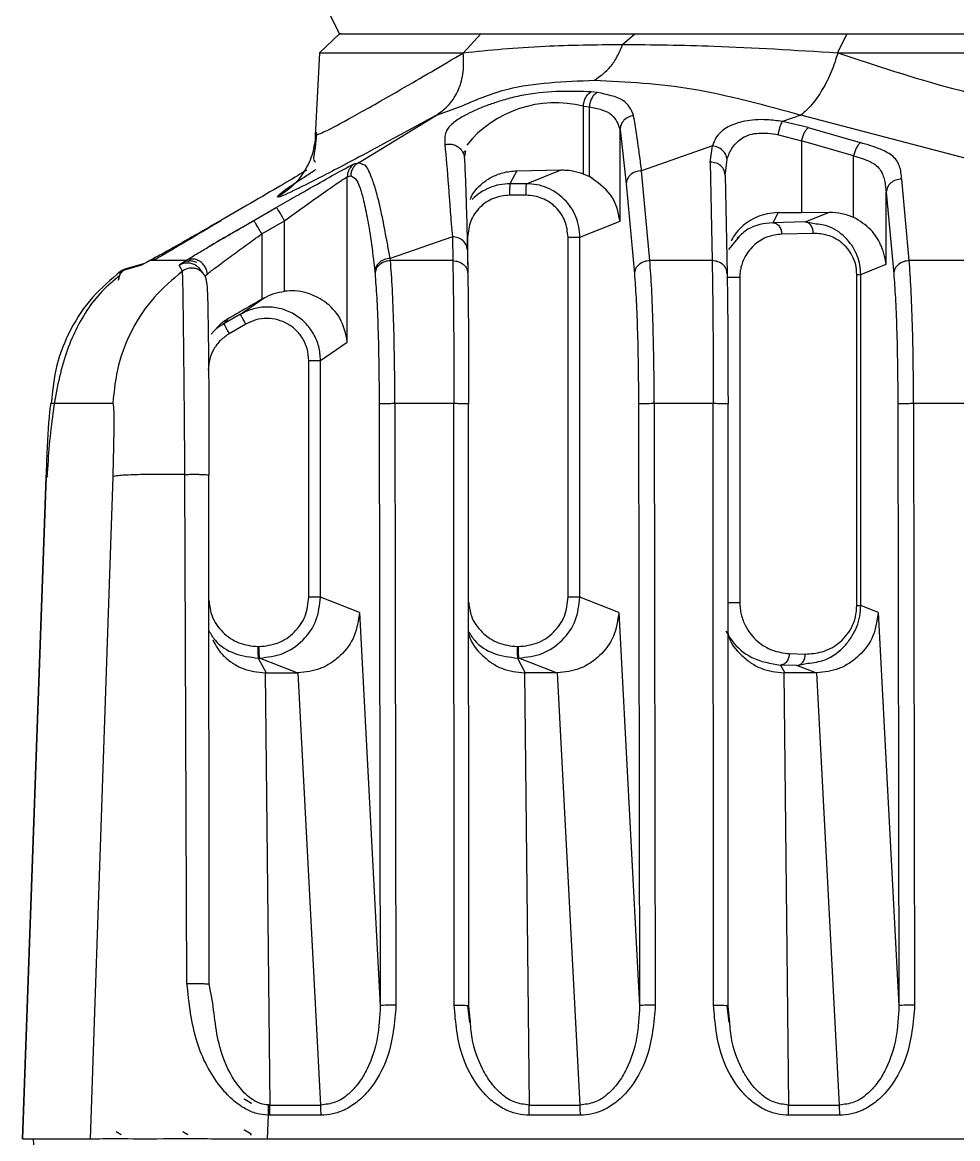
# Model space of a CAD drawing. Header units: millimetres. Extents: x 0 to 297, y 0 to 210.
# Drawn here: x 153.015 to 157.1, y 182.72 to 187.597 of the extents above; entities that cross this region are included whole.
import ezdxf

# ---------------------------------------------------------------- set-up
doc = ezdxf.new("R2010")
doc.units = ezdxf.units.MM

msp = doc.modelspace()

# ---------------------------------------------------------------- linework, layer by layer
at = {"color": 7, "linetype": 'Continuous', "lineweight": 25}
for p, q in [((154.3171, 187.7143), (154.4004, 187.5477)), ((154.4004, 187.5477), (154.3127, 187.4645)), ((154.4004, 187.5477), (162.7338, 187.5477)), ((154.9425, 187.4645), (155.0172, 187.5477)), ((155.6371, 187.5011), (155.6902, 187.5477)), ((156.6159, 187.5477), (156.5748, 187.4645)), ((154.3127, 187.4644), (154.2937, 187.1016)), ((154.3194, 187.4645), (154.3149, 187.4645)), ((154.9411, 187.4643), (154.9425, 187.4645)), ((156.5748, 187.4645), (156.5763, 187.4644)), ((155.527, 187.2906), (155.5, 187.2933)), ((154.8241, 187.1924), (154.9398, 187.2345)), ((155.4652, 187.2307), (155.4652, 186.9359)), ((155.4652, 187.2307), (155.4916, 187.2281)), ((155.4916, 186.9242), (155.4916, 187.2281)), ((154.4829, 186.9842), (154.8241, 187.1924)), ((154.8241, 187.1924), (154.5761, 187.0578)), ((156.416, 187.1924), (156.3346, 187.164)), ((156.4477, 187.1377), (156.3346, 187.164)), ((157.2547, 186.9723), (156.416, 187.1924)), ((154.3007, 187.1101), (154.296, 187.1045)), ((155.6257, 186.7285), (155.6257, 187.1287)), ((155.6257, 187.1287), (155.6523, 186.8915)), ((156.3171, 187.1063), (156.4182, 187.0799)), ((156.4477, 187.1377), (156.6749, 187.0717)), ((156.0289, 187.0572), (155.7199, 186.9492)), ((156.0198, 186.9871), (156.0289, 187.0572)), ((156.4182, 187.0799), (156.4182, 186.7667)), ((156.6454, 187.0139), (156.4182, 187.0799)), ((154.948, 187.0116), (154.952, 187.0364)), ((156.6454, 186.7458), (156.6454, 187.0139)), ((154.4677, 186.9807), (154.4829, 186.9842)), ((154.502, 186.9767), (154.4829, 186.9842)), ((156.0198, 186.9871), (156.0279, 186.5562)), ((156.0878, 186.9505), (156.0934, 186.9995)), ((154.4344, 186.923), (154.4497, 186.9265)), ((154.4344, 186.2005), (154.4344, 186.923)), ((155.1742, 186.9487), (155.1448, 186.8922)), ((155.1742, 186.9487), (155.3687, 186.9523)), ((155.2172, 186.8922), (155.3687, 186.9523)), ((155.4652, 186.9359), (155.4916, 186.9242)), ((155.7559, 186.5562), (155.7199, 186.9492)), ((156.0854, 186.9293), (156.0805, 186.9513)), ((156.0852, 186.9505), (156.0858, 186.9504)), ((156.0854, 186.9293), (156.0935, 186.4985)), ((156.086, 186.935), (156.0878, 186.9505)), ((156.8886, 186.5562), (156.856, 186.9127)), ((155.2172, 186.8922), (155.1448, 186.8922)), ((155.6523, 186.8915), (155.6882, 186.4985)), ((154.1242, 186.7883), (154.1852, 186.8233)), ((155.2157, 186.8422), (155.1432, 186.8422)), ((156.7884, 186.5404), (156.7884, 186.855)), ((156.7884, 186.855), (156.821, 186.4985)), ((153.9798, 186.7883), (153.8813, 186.7314)), ((154.0257, 186.7314), (154.1242, 186.7883)), ((156.3159, 186.7658), (156.293, 186.722)), ((156.3159, 186.7658), (156.4182, 186.7667)), ((156.4182, 186.7667), (156.541, 186.768)), ((156.4337, 186.7254), (156.541, 186.768)), ((153.8813, 186.7314), (153.8823, 186.7288)), ((154.0275, 186.7291), (154.0257, 186.7314)), ((154.0611, 186.6737), (154.1596, 186.7306)), ((154.1596, 186.4226), (154.1596, 186.7306)), ((155.4504, 186.6589), (155.6257, 186.7285)), ((156.4337, 186.7254), (156.293, 186.722)), ((156.4748, 186.7171), (156.4337, 186.7254)), ((154.0611, 186.6737), (154.0611, 186.3874)), ((156.4699, 186.6754), (156.3316, 186.672)), ((154.8932, 186.6604), (154.6222, 186.5657)), ((154.8932, 186.6604), (154.8952, 186.5562)), ((154.96, 186.6589), (154.96, 186.539)), ((155.3989, 185.0864), (155.3989, 186.6589)), ((155.4504, 185.0864), (155.4504, 186.6589)), ((156.1467, 186.6619), (156.0991, 186.6049)), ((154.9588, 186.6027), (154.9608, 186.4985)), ((153.5349, 186.5362), (153.4456, 186.5103)), ((153.5486, 186.5433), (153.4675, 186.5211)), ((153.7286, 186.5562), (153.5718, 186.5562)), ((153.5969, 186.563), (153.599, 186.5633)), ((153.7146, 186.5103), (153.7001, 186.5362)), ((153.7104, 186.5442), (153.7286, 186.5562)), ((153.7529, 186.5634), (153.7396, 186.5516)), ((153.8073, 186.4969), (153.7896, 186.5205)), ((154.6231, 186.5562), (154.6222, 186.5657)), ((154.8952, 186.5562), (154.6231, 186.5562)), ((156.0279, 186.5562), (155.7559, 186.5562)), ((156.6769, 186.4961), (156.7884, 186.5404)), ((157.1607, 186.5562), (156.8886, 186.5562)), ((153.4354, 186.4703), (153.4382, 186.4813)), ((153.4382, 186.4813), (153.4456, 186.5103)), ((153.8121, 186.489), (153.8235, 186.4985)), ((154.5546, 186.508), (154.5555, 186.4985)), ((156.1488, 186.4834), (156.1488, 185.062)), ((156.6599, 185.0492), (156.6599, 186.4961)), ((156.6769, 185.0492), (156.6769, 186.4961)), ((153.9679, 186.3222), (154.0709, 186.393)), ((154.0611, 186.3874), (154.0709, 186.393)), ((153.9679, 186.3222), (153.8954, 186.2804)), ((153.9172, 186.3045), (153.8954, 186.2804)), ((153.9913, 186.2789), (153.9188, 186.2371)), ((154.3177, 186.1202), (154.4344, 186.2005)), ((154.2661, 185.0864), (154.2661, 186.1202)), ((154.3177, 185.0864), (154.3177, 186.1202)), ((153.1413, 185.9328), (153.4103, 185.9328)), ((154.5735, 185.9305), (154.5783, 183.3009)), ((154.6422, 185.9328), (154.647, 183.3033)), ((154.6422, 185.9328), (154.9, 185.9328)), ((154.901, 183.3033), (154.9, 185.9328)), ((154.9655, 183.3009), (154.9645, 185.9305)), ((155.7062, 185.9305), (155.7111, 183.3009)), ((155.7749, 185.9328), (155.7798, 183.3033)), ((155.7749, 185.9328), (156.0327, 185.9328)), ((156.0337, 183.3033), (156.0327, 185.9328)), ((156.0983, 183.3009), (156.0973, 185.9305)), ((156.839, 185.9305), (156.8438, 183.3009)), ((156.9077, 185.9328), (156.9125, 183.3033)), ((156.9077, 185.9328), (157.1655, 185.9328)), ((153.1192, 185.6121), (153.015, 182.7199)), ((153.0154, 182.7198), (153.1195, 185.6113)), ((153.1195, 185.6113), (153.1215, 185.6121)), ((153.1215, 185.6121), (153.1275, 185.6142)), ((153.4097, 185.6113), (153.312, 182.7198)), ((153.734, 183.3981), (153.7251, 185.6218)), ((153.8317, 183.3943), (153.8303, 185.6183)), ((154.4876, 185.0189), (154.3177, 185.0864)), ((155.6204, 185.0189), (155.4504, 185.0864)), ((154.4876, 185.0189), (154.5783, 183.3009)), ((155.6204, 185.0189), (155.7111, 183.3009)), ((156.7532, 185.0189), (156.6769, 185.0492)), ((156.7532, 185.0189), (156.8438, 183.3009)), ((154.0437, 184.8698), (154.0496, 184.8698)), ((155.1765, 184.8698), (155.1824, 184.8698)), ((154.0453, 184.8198), (154.0793, 184.7546)), ((154.0512, 184.8198), (154.0453, 184.8198)), ((154.2155, 184.7546), (154.0512, 184.8198)), ((155.1781, 184.8198), (155.212, 184.7546)), ((155.1839, 184.8198), (155.1781, 184.8198)), ((155.3483, 184.7546), (155.1839, 184.8198)), ((156.3648, 184.8391), (156.4351, 184.8374)), ((156.3268, 184.7891), (156.3448, 184.7546)), ((156.3983, 184.7874), (156.3268, 184.7891)), ((156.3983, 184.7874), (156.4453, 184.7969)), ((156.481, 184.7546), (156.3983, 184.7874)), ((154.0755, 184.7546), (154.0961, 182.8669)), ((154.0793, 184.7546), (154.0755, 184.7546)), ((154.0793, 184.7546), (154.2155, 184.7546)), ((154.2193, 184.7546), (154.2155, 184.7546)), ((154.319, 182.8669), (154.2193, 184.7546)), ((155.2082, 184.7546), (155.2288, 182.8669)), ((155.212, 184.7546), (155.2082, 184.7546)), ((155.3483, 184.7546), (155.212, 184.7546)), ((155.3521, 184.7546), (155.3483, 184.7546)), ((155.4517, 182.8669), (155.3521, 184.7546)), ((156.341, 184.7546), (156.3616, 182.8669)), ((156.3448, 184.7546), (156.341, 184.7546)), ((156.481, 184.7546), (156.3448, 184.7546)), ((156.4849, 184.7546), (156.481, 184.7546)), ((156.5845, 182.8669), (156.4849, 184.7546)), ((153.8472, 183.3115), (153.8317, 183.3943)), ((154.9694, 183.2268), (154.961, 183.3018)), ((154.961, 183.3018), (154.9655, 183.3009)), ((154.9715, 183.2422), (154.9655, 183.3009)), ((156.0937, 183.3018), (156.0983, 183.3009)), ((156.1022, 183.2268), (156.0938, 183.3018)), ((156.1042, 183.2422), (156.0983, 183.3009)), ((154.0161, 182.8731), (154.0135, 182.8739)), ((154.0961, 182.8669), (154.0895, 182.867)), ((154.0961, 182.8669), (154.319, 182.8669)), ((155.2288, 182.8669), (155.4517, 182.8669)), ((156.3616, 182.8669), (156.5845, 182.8669)), ((154.0885, 182.8222), (154.0851, 182.7198)), ((154.0967, 182.822), (154.0885, 182.8222)), ((154.3196, 182.822), (154.0967, 182.822)), ((155.4524, 182.822), (155.2294, 182.822)), ((156.5851, 182.822), (156.3622, 182.822)), ((153.0154, 182.7198), (153.312, 182.7198)), ((153.0662, 182.6698), (153.0636, 182.7198)), ((153.4245, 182.7507), (153.4465, 182.7378)), ((153.7165, 182.7507), (153.7385, 182.7378)), ((154.0119, 182.7365), (154.0162, 182.7381)), ((154.0162, 182.7381), (154.013, 182.739)), ((154.0851, 182.7198), (163.3935, 182.7198))]:
    msp.add_line(p, q, dxfattribs=at)
msp.add_arc((155.3433, 186.747), 0.4989, 75.8582, 140.9369, dxfattribs=at)
for points, knots in [([(154.4069, 187.5477), (154.405, 187.5477), (154.395, 187.5477), (154.4465, 187.5477), (154.5647, 187.5477), (154.7516, 187.5477), (154.9287, 187.5477), (155.0172, 187.5477)], [0, 0, 0, 0, 0.057778, 0.293334, 0.528889, 0.764445, 1, 1, 1, 1]), ([(155.0172, 187.5477), (155.0752, 187.5477), (155.1846, 187.5477), (155.3536, 187.5477), (155.5186, 187.5477), (155.6353, 187.5477), (155.6902, 187.5477)], [0, 0, 0, 0, 0.2969836, 0.5599746, 0.792912, 1, 1, 1, 1]), ([(155.6902, 187.5477), (155.7484, 187.5477), (155.8721, 187.5477), (156.0877, 187.5477), (156.339, 187.5477), (156.5206, 187.5477), (156.6159, 187.5477)], [0, 0, 0, 0, 0.209669, 0.446032, 0.709499, 1, 1, 1, 1]), ([(154.9425, 187.4645), (155.0547, 187.476), (155.256, 187.4967), (155.5201, 187.4997), (155.6371, 187.5011)], [0, 0, 0, 0, 0.5569576, 1, 1, 1, 1]), ([(155.5139, 187.3443), (155.5385, 187.3618), (155.576, 187.3885), (155.615, 187.4477), (155.6297, 187.4833), (155.6371, 187.5011)], [0, 0, 0, 0, 0.4887168, 0.743881, 1, 1, 1, 1]), ([(155.6371, 187.5011), (155.7672, 187.4997), (156.057, 187.4966), (156.3909, 187.4759), (156.5748, 187.4645)], [0, 0, 0, 0, 0.44906, 1, 1, 1, 1]), ([(154.296, 187.1045), (154.3088, 187.1089), (154.3346, 187.1177), (154.4668, 187.189), (154.6626, 187.3001), (154.8472, 187.4085), (154.942, 187.4642)], [0, 0, 0, 0, 0.2424731, 0.4924892, 0.7395439, 1, 1, 1, 1]), ([(154.3149, 187.4645), (154.3149, 187.4645), (154.3208, 187.4645), (154.3561, 187.4645), (154.4811, 187.4645), (154.6703, 187.4645), (154.8509, 187.4645), (154.9412, 187.4645)], [0, 0, 0, 0, 0.000009, 0.250007, 0.500004, 0.750002, 1, 1, 1, 1]), ([(154.8241, 187.1924), (154.8434, 187.2065), (154.8827, 187.2351), (154.9223, 187.3015), (154.9449, 187.3795), (154.9424, 187.4365), (154.9412, 187.4644)], [0, 0, 0, 0, 0.245502, 0.500081, 0.754617, 1, 1, 1, 1]), ([(156.5771, 187.4642), (156.5681, 187.4363), (156.5498, 187.3794), (156.5098, 187.3014), (156.4642, 187.235), (156.4319, 187.2065), (156.416, 187.1924)], [0, 0, 0, 0, 0.245405, 0.499941, 0.754508, 1, 1, 1, 1]), ([(156.5763, 187.464), (156.7411, 187.4094), (157.0645, 187.3022), (157.593, 187.1908), (158.1329, 187.1213), (158.6838, 187.097), (159.2349, 187.1181), (159.7759, 187.1857), (160.3061, 187.2973), (160.6274, 187.4072), (160.7926, 187.4637)], [0, 0, 0, 0, 0.128005, 0.251293, 0.374031, 0.49537, 0.6178, 0.741849, 0.867361, 1, 1, 1, 1]), ([(154.9398, 187.2345), (155.0026, 187.2615), (155.1639, 187.3306), (155.3811, 187.3391), (155.5139, 187.3443)], [0, 0, 0, 0, 0.388939, 1, 1, 1, 1]), ([(155.5139, 187.3443), (155.655, 187.3375), (155.9371, 187.324), (156.2564, 187.2363), (156.416, 187.1924)], [0, 0, 0, 0, 0.500161, 1, 1, 1, 1]), ([(155.5, 187.2933), (155.4098, 187.2966), (155.3007, 187.3006), (155.1498, 187.2676), (155.0878, 187.2497), (155.0301, 187.2289), (154.9801, 187.2075), (154.9378, 187.1861), (154.9202, 187.1748), (154.9107, 187.1687)], [0, 0, 0, 0, 0.510681, 0.61841, 0.705353, 0.776469, 0.855237, 0.922513, 1, 1, 1, 1]), ([(155.6849, 187.1903), (155.6747, 187.2154), (155.6547, 187.2641), (155.5687, 187.282), (155.527, 187.2906)], [0, 0, 0, 0, 0.515581, 1, 1, 1, 1]), ([(155.4916, 187.2281), (155.5104, 187.2246), (155.5491, 187.2174), (155.6048, 187.1876), (155.6173, 187.1522), (155.6257, 187.1287)], [0, 0, 0, 0, 0.243073, 0.498665, 1, 1, 1, 1]), ([(154.9107, 187.1687), (154.8964, 187.1569), (154.8777, 187.1415), (154.8676, 187.1243), (154.8581, 187.1005), (154.8595, 187.079), (154.8606, 187.0625)], [0, 0, 0, 0, 0.272727, 0.355016, 0.503985, 1, 1, 1, 1]), ([(155.6849, 187.1903), (155.6772, 187.1886), (155.6613, 187.1851), (155.6417, 187.1702), (155.6284, 187.1506), (155.6266, 187.1358), (155.6257, 187.1287)], [0, 0, 0, 0, 0.245907, 0.505772, 0.76246, 1, 1, 1, 1]), ([(155.7199, 186.9492), (155.7196, 186.9517), (155.7142, 186.996), (155.7044, 187.0655), (155.6931, 187.14), (155.6871, 187.1771), (155.6849, 187.1903)], [0, 0, 0, 0, 0.026687, 0.46971, 0.812305, 1, 1, 1, 1]), ([(156.3346, 187.164), (156.3122, 187.1671), (156.2732, 187.1726), (156.217, 187.1724), (156.1743, 187.1671), (156.1451, 187.1599), (156.1177, 187.1502), (156.0895, 187.1376), (156.063, 187.1165), (156.0499, 187.101), (156.0446, 187.0922), (156.0446, 187.0922), (156.0446, 187.0921), (156.0445, 187.0921), (156.0443, 187.0917), (156.0435, 187.0904), (156.0405, 187.0851), (156.035, 187.0739), (156.0312, 187.0634), (156.0289, 187.0572)], [0, 0, 0, 0, 0.155814, 0.270931, 0.374412, 0.449689, 0.490512, 0.603016, 0.707102, 0.835746, 0.835755, 0.835773, 0.835837, 0.836079, 0.837019, 0.840719, 0.85539, 0.913611, 1, 1, 1, 1]), ([(156.3171, 187.1063), (156.318, 187.1118), (156.32, 187.1232), (156.3243, 187.1395), (156.3293, 187.1541), (156.3329, 187.1607), (156.3346, 187.164)], [0, 0, 0, 0, 0.235455, 0.4862, 0.744219, 1, 1, 1, 1]), ([(154.2993, 187.116), (154.2991, 187.1115), (154.2988, 187.1021), (154.2975, 187.084), (154.2937, 187.0504), (154.2878, 187.0167), (154.2853, 186.9928), (154.292, 186.9896), (154.2951, 186.9881)], [0, 0, 0, 0, 0.029404, 0.062016, 0.14088, 0.369067, 0.705656, 1, 1, 1, 1]), ([(156.0934, 186.9995), (156.0993, 187.0163), (156.1082, 187.0416), (156.1346, 187.0734), (156.1602, 187.0938), (156.1925, 187.1082), (156.2313, 187.1145), (156.2739, 187.1136), (156.3019, 187.1088), (156.3171, 187.1063)], [0, 0, 0, 0, 0.269195, 0.403409, 0.513135, 0.628042, 0.743236, 0.861463, 1, 1, 1, 1]), ([(154.296, 187.1045), (154.2927, 187.0777), (154.286, 187.0229), (154.2504, 186.9468), (154.1988, 186.8799), (154.1527, 186.8487), (154.1299, 186.8333)], [0, 0, 0, 0, 0.244278, 0.497533, 0.752081, 1, 1, 1, 1]), ([(154.5761, 187.0578), (154.5621, 187.0501), (154.4547, 186.9917), (154.3217, 186.9218), (154.2448, 186.8841), (154.2096, 186.8667)], [0, 0, 0, 0, 0.075202, 0.575732, 1, 1, 1, 1]), ([(154.8606, 187.0625), (154.8652, 187.0635), (154.8747, 187.0657), (154.8901, 187.065), (154.9056, 187.0608), (154.92, 187.0527), (154.9319, 187.0417), (154.937, 187.0326), (154.9395, 187.0283)], [0, 0, 0, 0, 0.150114, 0.312758, 0.484845, 0.661863, 0.838461, 1, 1, 1, 1]), ([(154.8606, 187.0625), (154.8657, 187.0084), (154.8722, 186.9389), (154.8803, 186.824), (154.8849, 186.7546), (154.8898, 186.6988), (154.8932, 186.6604)], [0, 0, 0, 0, 0.5503164, 0.7056261, 0.797156, 1, 1, 1, 1]), ([(156.0934, 186.9995), (156.092, 187.0062), (156.0889, 187.0202), (156.0739, 187.0389), (156.053, 187.0527), (156.0368, 187.0557), (156.0289, 187.0572)], [0, 0, 0, 0, 0.237996, 0.495225, 0.75509, 1, 1, 1, 1]), ([(156.856, 186.9127), (156.8543, 186.9316), (156.8512, 186.9649), (156.8255, 187.0119), (156.7604, 187.0469), (156.7055, 187.0628), (156.6749, 187.0717)], [0, 0, 0, 0, 0.292215, 0.515961, 0.729581, 1, 1, 1, 1]), ([(154.9395, 187.0283), (154.9412, 187.0296), (154.9448, 187.0324), (154.947, 187.035), (154.948, 187.0364)], [0, 0, 0, 0, 0.48226, 1, 1, 1, 1]), ([(154.9395, 187.0283), (154.9396, 187.028), (154.9425, 187.0236), (154.9451, 187.0139), (154.9458, 187.0045), (154.9461, 187)], [0, 0, 0, 0, 0.029417, 0.534918, 1, 1, 1, 1]), ([(156.6454, 187.0139), (156.6708, 187.0063), (156.7073, 186.9954), (156.7472, 186.9729), (156.772, 186.9408), (156.784, 186.8979), (156.7868, 186.8699), (156.7884, 186.855)], [0, 0, 0, 0, 0.267555, 0.384494, 0.49144, 0.727684, 1, 1, 1, 1]), ([(154.1852, 186.8233), (154.209, 186.837), (154.2761, 186.8756), (154.3529, 186.9189), (154.4113, 186.9513), (154.4411, 186.9675), (154.462, 186.9785), (154.4658, 186.98), (154.4677, 186.9807)], [0, 0, 0, 0, 0.169508, 0.477534, 0.615862, 0.752707, 0.883383, 1, 1, 1, 1]), ([(154.6222, 186.5657), (154.6222, 186.5657), (154.6222, 186.5659), (154.6221, 186.5667), (154.6216, 186.5692), (154.6173, 186.5934), (154.6087, 186.6333), (154.5991, 186.6873), (154.5883, 186.7436), (154.5743, 186.8073), (154.5577, 186.8712), (154.5364, 186.9331), (154.5179, 186.9728), (154.5051, 186.9759), (154.502, 186.9767)], [0, 0, 0, 0, 0.000076, 0.000681, 0.002365, 0.008704, 0.083692, 0.161546, 0.251265, 0.365724, 0.524861, 0.684356, 0.921736, 1, 1, 1, 1]), ([(154.9461, 187), (154.9476, 186.9681), (154.9505, 186.9043), (154.9548, 186.7784), (154.9575, 186.6609), (154.9588, 186.6027)], [0, 0, 0, 0, 0.336209, 0.670597, 1, 1, 1, 1]), ([(154.2555, 186.9505), (154.2436, 186.9433), (154.2099, 186.9227), (154.1113, 186.8645), (154.0249, 186.8144), (153.9798, 186.7883)], [0, 0, 0, 0, 0.204518, 0.584997, 1, 1, 1, 1]), ([(154.1299, 186.8333), (154.1322, 186.8383), (154.1369, 186.8483), (154.2042, 186.8954), (154.2814, 186.9443), (154.2978, 186.9547)], [0, 0, 0, 0, 0.435473, 0.879587, 1, 1, 1, 1]), ([(154.1596, 186.7306), (154.1916, 186.7536), (154.2553, 186.7994), (154.3298, 186.8522), (154.3784, 186.8861), (154.4076, 186.9061), (154.4281, 186.9196), (154.4323, 186.9219), (154.4344, 186.923)], [0, 0, 0, 0, 0.254793, 0.507032, 0.636959, 0.755733, 0.880258, 1, 1, 1, 1]), ([(154.4497, 186.9265), (154.4586, 186.923), (154.4766, 186.9159), (154.5005, 186.8438), (154.5211, 186.749), (154.5384, 186.6498), (154.5492, 186.555), (154.5546, 186.508)], [0, 0, 0, 0, 0.247615, 0.500679, 0.668377, 0.835854, 1, 1, 1, 1]), ([(154.9718, 186.8238), (154.9768, 186.8364), (154.9844, 186.8556), (155.018, 186.8897), (155.0437, 186.9087), (155.0644, 186.9211), (155.0878, 186.932), (155.1257, 186.945), (155.1541, 186.9472), (155.1742, 186.9487)], [0, 0, 0, 0, 0.325131, 0.497273, 0.569936, 0.638588, 0.713405, 0.797064, 1, 1, 1, 1]), ([(155.3687, 186.9523), (155.3756, 186.9523), (155.3922, 186.9522), (155.4248, 186.9486), (155.4496, 186.9408), (155.4652, 186.9359)], [0, 0, 0, 0, 0.20867, 0.502736, 1, 1, 1, 1]), ([(155.6257, 186.7285), (155.6174, 186.7691), (155.602, 186.8445), (155.5264, 186.899), (155.4916, 186.9242)], [0, 0, 0, 0, 0.538307, 1, 1, 1, 1]), ([(154.2096, 186.8667), (154.202, 186.863), (154.1478, 186.8357), (154.1382, 186.8344), (154.1299, 186.8333)], [0, 0, 0, 0, 0.138654, 1, 1, 1, 1]), ([(155.1448, 186.8922), (155.1295, 186.8914), (155.099, 186.8896), (155.055, 186.8757), (155.0141, 186.8545), (154.9913, 186.8341), (154.9799, 186.8239)], [0, 0, 0, 0, 0.250004, 0.500006, 0.750005, 1, 1, 1, 1]), ([(155.3821, 186.8239), (155.3707, 186.8341), (155.3479, 186.8545), (155.307, 186.8757), (155.263, 186.8896), (155.2325, 186.8914), (155.2172, 186.8922)], [0, 0, 0, 0, 0.249995, 0.499994, 0.749996, 1, 1, 1, 1]), ([(155.4504, 186.6589), (155.4496, 186.6742), (155.4478, 186.7048), (155.4339, 186.7487), (155.4127, 186.7897), (155.3923, 186.8125), (155.3821, 186.8239)], [0, 0, 0, 0, 0.250004, 0.500006, 0.750005, 1, 1, 1, 1]), ([(156.3159, 186.7658), (156.3, 186.7648), (156.2698, 186.763), (156.2258, 186.7489), (156.187, 186.7285), (156.1524, 186.7009), (156.1259, 186.6707), (156.1154, 186.6506), (156.1108, 186.6416)], [0, 0, 0, 0, 0.171828, 0.32639, 0.481591, 0.640252, 0.839205, 1, 1, 1, 1]), ([(156.541, 186.768), (156.559, 186.7672), (156.5948, 186.7657), (156.6286, 186.7524), (156.6454, 186.7458)], [0, 0, 0, 0, 0.50327, 1, 1, 1, 1]), ([(153.8813, 186.7314), (153.8467, 186.7115), (153.7809, 186.6735), (153.6919, 186.6229), (153.6194, 186.5822), (153.5873, 186.5647), (153.5718, 186.5562)], [0, 0, 0, 0, 0.283729, 0.539775, 0.777349, 1, 1, 1, 1]), ([(153.8817, 186.73), (153.8526, 186.7127), (153.7949, 186.6785), (153.7149, 186.631), (153.6448, 186.5894), (153.6135, 186.5716), (153.598, 186.5628)], [0, 0, 0, 0, 0.255703, 0.507888, 0.756045, 1, 1, 1, 1]), ([(153.8235, 186.6132), (153.83, 186.6171), (153.8598, 186.6348), (153.9294, 186.6756), (153.9928, 186.7123), (154.0257, 186.7314)], [0, 0, 0, 0, 0.119328, 0.542877, 1, 1, 1, 1]), ([(154.0268, 186.7302), (154.0015, 186.7159), (153.9505, 186.6871), (153.8806, 186.6468), (153.8412, 186.6236), (153.8235, 186.6132)], [0, 0, 0, 0, 0.352617, 0.70898, 1, 1, 1, 1]), ([(154.0611, 186.6737), (154.0567, 186.6812), (154.0479, 186.6964), (154.0366, 186.7152), (154.0292, 186.727), (154.0279, 186.7286), (154.0275, 186.7291)], [0, 0, 0, 0, 0.288305, 0.576611, 0.864916, 1, 1, 1, 1]), ([(156.293, 186.722), (156.2547, 186.7179), (156.1972, 186.7117), (156.1526, 186.6682), (156.1377, 186.6537)], [0, 0, 0, 0, 0.666292, 1, 1, 1, 1]), ([(156.293, 186.722), (156.2979, 186.7213), (156.3053, 186.7201), (156.3142, 186.7139), (156.3203, 186.7074), (156.3253, 186.6994), (156.3302, 186.6879), (156.331, 186.6783), (156.3316, 186.672)], [0, 0, 0, 0, 0.239632, 0.368473, 0.499999, 0.631525, 0.760366, 1, 1, 1, 1]), ([(156.4699, 186.6754), (156.4693, 186.6817), (156.4685, 186.6913), (156.4639, 186.7028), (156.4593, 186.7108), (156.4535, 186.7172), (156.4451, 186.7235), (156.4382, 186.7247), (156.4337, 186.7254)], [0, 0, 0, 0, 0.239607, 0.36843, 0.499942, 0.631463, 0.760311, 1, 1, 1, 1]), ([(156.6769, 186.4961), (156.6762, 186.5098), (156.6747, 186.5376), (156.6628, 186.5778), (156.6439, 186.6157), (156.6061, 186.6647), (156.5479, 186.7085), (156.4967, 186.7145), (156.4748, 186.7171)], [0, 0, 0, 0, 0.111193, 0.225278, 0.344126, 0.469396, 0.772606, 1, 1, 1, 1]), ([(156.7884, 186.5404), (156.7868, 186.5505), (156.7844, 186.5652), (156.7753, 186.5981), (156.7603, 186.6374), (156.723, 186.6989), (156.6725, 186.7294), (156.6454, 186.7458)], [0, 0, 0, 0, 0.24432, 0.352289, 0.460916, 0.710114, 1, 1, 1, 1]), ([(153.8235, 186.4985), (153.8353, 186.5076), (153.8608, 186.5272), (153.9203, 186.571), (153.9888, 186.6213), (154.037, 186.6562), (154.0611, 186.6737)], [0, 0, 0, 0, 0.229104, 0.494595, 0.746584, 1, 1, 1, 1]), ([(156.3316, 186.672), (156.3109, 186.6694), (156.2694, 186.6641), (156.2138, 186.6303), (156.1739, 186.5837), (156.1553, 186.5363), (156.1495, 186.5059), (156.149, 186.4908), (156.1488, 186.4834)], [0, 0, 0, 0, 0.253009, 0.505589, 0.75521, 0.884545, 0.942931, 1, 1, 1, 1]), ([(156.6599, 186.4961), (156.6589, 186.5103), (156.6569, 186.5393), (156.6413, 186.5779), (156.6195, 186.6108), (156.5838, 186.6447), (156.5322, 186.6714), (156.4907, 186.6741), (156.4699, 186.6754)], [0, 0, 0, 0, 0.120526, 0.245341, 0.365547, 0.494406, 0.746079, 1, 1, 1, 1]), ([(153.7286, 186.5562), (153.7428, 186.5649), (153.7672, 186.5799), (153.8068, 186.6033), (153.8235, 186.6132)], [0, 0, 0, 0, 0.578609, 1, 1, 1, 1]), ([(153.4832, 186.5225), (153.4738, 186.5207), (153.4581, 186.5176), (153.4466, 186.5023), (153.442, 186.4961)], [0, 0, 0, 0, 0.594653, 1, 1, 1, 1]), ([(153.4455, 186.5104), (153.4506, 186.5139), (153.4575, 186.5186), (153.4656, 186.5201), (153.4676, 186.5205)], [0, 0, 0, 0, 0.748025, 1, 1, 1, 1]), ([(153.5718, 186.5562), (153.5619, 186.5507), (153.5426, 186.5399), (153.5374, 186.5374), (153.5349, 186.5362)], [0, 0, 0, 0, 0.5102957, 1, 1, 1, 1]), ([(153.5718, 186.5562), (153.5758, 186.5582), (153.5836, 186.5622), (153.5925, 186.5627), (153.5969, 186.563)], [0, 0, 0, 0, 0.5167455, 1, 1, 1, 1]), ([(153.7, 186.5363), (153.7053, 186.5392), (153.7158, 186.5449), (153.7338, 186.5478), (153.7516, 186.546), (153.7666, 186.5408), (153.774, 186.5349), (153.7767, 186.5327)], [0, 0, 0, 0, 0.217749, 0.435498, 0.653247, 0.870996, 1, 1, 1, 1]), ([(153.7001, 186.5362), (153.7003, 186.5369), (153.7006, 186.5378), (153.7091, 186.5434), (153.7104, 186.5442)], [0, 0, 0, 0, 0.85478, 1, 1, 1, 1]), ([(153.7775, 186.5483), (153.7711, 186.5506), (153.7586, 186.5551), (153.7389, 186.5549), (153.7211, 186.5505), (153.7112, 186.5446), (153.7065, 186.5417)], [0, 0, 0, 0, 0.2718017, 0.5337307, 0.7778201, 1, 1, 1, 1]), ([(153.8069, 186.4966), (153.8045, 186.4998), (153.7984, 186.5079), (153.7845, 186.517), (153.767, 186.5231), (153.7485, 186.524), (153.7302, 186.5202), (153.7197, 186.5136), (153.7145, 186.5104)], [0, 0, 0, 0, 0.115431, 0.292345, 0.469259, 0.646172, 0.823086, 1, 1, 1, 1]), ([(153.7528, 186.5628), (153.749, 186.5626), (153.7404, 186.562), (153.7328, 186.5583), (153.7286, 186.5562)], [0, 0, 0, 0, 0.447709, 1, 1, 1, 1]), ([(153.8235, 186.4985), (153.8227, 186.5032), (153.8212, 186.5132), (153.8146, 186.5282), (153.8042, 186.5423), (153.7902, 186.554), (153.7739, 186.5612), (153.7609, 186.564), (153.7541, 186.563), (153.7528, 186.5628)], [0, 0, 0, 0, 0.135596, 0.286098, 0.448957, 0.61956, 0.79174, 0.958992, 1, 1, 1, 1]), ([(153.7767, 186.5327), (153.7788, 186.5313), (153.7838, 186.5281), (153.7871, 186.5231), (153.7891, 186.5202)], [0, 0, 0, 0, 0.4101394, 1, 1, 1, 1]), ([(154.6422, 185.9328), (154.6419, 185.9911), (154.6413, 186.1108), (154.6375, 186.2823), (154.6316, 186.4418), (154.626, 186.5174), (154.6231, 186.5562)], [0, 0, 0, 0, 0.23073, 0.474314, 0.73074, 1, 1, 1, 1]), ([(154.8952, 186.5562), (154.8959, 186.5174), (154.8973, 186.4418), (154.8988, 186.2823), (154.8997, 186.1108), (154.8999, 185.9911), (154.9, 185.9328)], [0, 0, 0, 0, 0.269263, 0.525691, 0.769273, 1, 1, 1, 1]), ([(155.7749, 185.9328), (155.7746, 185.9911), (155.774, 186.1108), (155.7702, 186.2823), (155.7643, 186.4418), (155.7587, 186.5174), (155.7559, 186.5562)], [0, 0, 0, 0, 0.230748, 0.474337, 0.730758, 1, 1, 1, 1]), ([(156.0279, 186.5562), (156.0286, 186.5174), (156.0301, 186.4418), (156.0315, 186.2823), (156.0325, 186.1108), (156.0326, 185.9911), (156.0327, 185.9328)], [0, 0, 0, 0, 0.269261, 0.525688, 0.769271, 1, 1, 1, 1]), ([(156.9077, 185.9328), (156.9074, 185.9911), (156.9068, 186.1108), (156.903, 186.2823), (156.8971, 186.4418), (156.8915, 186.5174), (156.8886, 186.5562)], [0, 0, 0, 0, 0.230734, 0.474318, 0.730744, 1, 1, 1, 1]), ([(153.442, 186.4933), (153.4144, 186.4701), (153.3582, 186.4229), (153.2679, 186.3045), (153.1924, 186.1351), (153.1521, 185.9343), (153.1316, 185.7509), (153.1255, 185.6575), (153.1225, 185.6105)], [0, 0, 0, 0, 0.105442, 0.214581, 0.456083, 0.722152, 0.86012, 1, 1, 1, 1]), ([(153.7251, 185.6218), (153.7242, 185.7434), (153.7224, 185.976), (153.7193, 186.2586), (153.7166, 186.4605), (153.7153, 186.4934), (153.7146, 186.5103)], [0, 0, 0, 0, 0.261476, 0.500455, 0.743921, 1, 1, 1, 1]), ([(153.8208, 186.4566), (153.8202, 186.4627), (153.8192, 186.4749), (153.8137, 186.4887), (153.8083, 186.495), (153.8069, 186.4966)], [0, 0, 0, 0, 0.42598, 0.85196, 1, 1, 1, 1]), ([(156.0937, 186.4834), (156.0986, 186.4834), (156.1086, 186.4834), (156.1242, 186.4834), (156.1387, 186.4834), (156.1454, 186.4834), (156.1488, 186.4834)], [0, 0, 0, 0, 0.233796, 0.489198, 0.744599, 1, 1, 1, 1]), ([(153.8208, 186.4566), (153.822, 186.4417), (153.8244, 186.4119), (153.8275, 186.2194), (153.8297, 185.9476), (153.8301, 185.728), (153.8303, 185.6183)], [0, 0, 0, 0, 0.2499, 0.500072, 0.750183, 1, 1, 1, 1]), ([(154.4344, 186.2005), (154.4275, 186.2361), (154.4151, 186.3), (154.3538, 186.3669), (154.2981, 186.4003), (154.2543, 186.4169), (154.2077, 186.4257), (154.1751, 186.4236), (154.1596, 186.4226)], [0, 0, 0, 0, 0.329837, 0.59226, 0.700321, 0.79762, 0.904224, 1, 1, 1, 1]), ([(154.0611, 186.3874), (154.0355, 186.3726), (153.9848, 186.3433), (153.9396, 186.3173), (153.9172, 186.3045)], [0, 0, 0, 0, 0.505748, 1, 1, 1, 1]), ([(154.3177, 186.1202), (154.3161, 186.1406), (154.313, 186.1813), (154.2885, 186.2382), (154.2513, 186.2871), (154.2024, 186.3246), (154.1455, 186.3482), (154.0846, 186.356), (154.0231, 186.3488), (153.9863, 186.3311), (153.9679, 186.3222)], [0, 0, 0, 0, 0.125014, 0.250019, 0.375018, 0.500012, 0.625005, 0.749999, 0.874997, 1, 1, 1, 1]), ([(153.8954, 186.2804), (153.8778, 186.2696), (153.8567, 186.2567), (153.8423, 186.2371), (153.8399, 186.2339)], [0, 0, 0, 0, 0.83721, 1, 1, 1, 1]), ([(153.9172, 186.3045), (153.9007, 186.2942), (153.879, 186.2807), (153.8658, 186.2627), (153.8626, 186.2584)], [0, 0, 0, 0, 0.757014, 1, 1, 1, 1]), ([(154.2661, 186.1202), (154.2726, 186.1202), (154.2856, 186.1202), (154.3023, 186.1202), (154.3144, 186.1202), (154.3166, 186.1202), (154.3177, 186.1202)], [0, 0, 0, 0, 0.25, 0.5, 0.75, 1, 1, 1, 1]), ([(153.1195, 185.6113), (153.1212, 185.6538), (153.1246, 185.7388), (153.1307, 185.8447), (153.1368, 185.9185), (153.1398, 185.9281), (153.1413, 185.9328)], [0, 0, 0, 0, 0.250001, 0.5, 0.749999, 1, 1, 1, 1]), ([(153.4103, 185.9328), (153.4115, 185.9281), (153.4139, 185.9185), (153.4148, 185.8447), (153.4136, 185.7388), (153.411, 185.6538), (153.4097, 185.6113)], [0, 0, 0, 0, 0.250001, 0.5, 0.749999, 1, 1, 1, 1]), ([(153.7251, 185.6218), (153.7296, 185.622), (153.739, 185.6224), (153.7561, 185.6227), (153.7752, 185.6228), (153.7944, 185.6224), (153.8108, 185.6216), (153.8226, 185.6206), (153.8293, 185.6194), (153.83, 185.6186), (153.8303, 185.6183)], [0, 0, 0, 0, 0.106154, 0.225685, 0.356447, 0.49413, 0.632797, 0.766258, 0.889597, 1, 1, 1, 1]), ([(153.8307, 185.0691), (153.8334, 185.0467), (153.8397, 184.996), (153.8873, 184.9297), (153.9586, 184.8795), (154.0153, 184.873), (154.0437, 184.8698)], [0, 0, 0, 0, 0.208741, 0.472494, 0.736247, 1, 1, 1, 1]), ([(154.0512, 184.8198), (154.0861, 184.8238), (154.1559, 184.8318), (154.244, 184.8935), (154.3056, 184.9816), (154.3136, 185.0515), (154.3177, 185.0864)], [0, 0, 0, 0, 0.249998, 0.499994, 0.749993, 1, 1, 1, 1]), ([(154.9648, 185.0621), (154.9674, 185.0422), (154.9735, 184.9939), (155.0202, 184.9298), (155.0913, 184.8795), (155.1481, 184.873), (155.1765, 184.8698)], [0, 0, 0, 0, 0.1907864, 0.4605243, 0.7302621, 1, 1, 1, 1]), ([(155.1839, 184.8198), (155.2189, 184.8238), (155.2887, 184.8318), (155.3768, 184.8935), (155.4384, 184.9816), (155.4464, 185.0515), (155.4504, 185.0864)], [0, 0, 0, 0, 0.249999, 0.499995, 0.749994, 1, 1, 1, 1]), ([(156.0976, 185.062), (156.1011, 185.062), (156.1099, 185.062), (156.1242, 185.062), (156.1387, 185.062), (156.1454, 185.062), (156.1488, 185.062)], [0, 0, 0, 0, 0.183206, 0.455471, 0.727735, 1, 1, 1, 1]), ([(156.1488, 185.062), (156.1491, 185.0532), (156.1497, 185.0355), (156.1564, 184.9996), (156.1782, 184.9439), (156.225, 184.8888), (156.2907, 184.8486), (156.3401, 184.8423), (156.3648, 184.8391)], [0, 0, 0, 0, 0.057295, 0.115955, 0.245941, 0.495591, 0.74768, 1, 1, 1, 1]), ([(154.4876, 185.0189), (154.4829, 184.9843), (154.4735, 184.9153), (154.4195, 184.8408), (154.3638, 184.7969), (154.3033, 184.7647), (154.2526, 184.7586), (154.2193, 184.7546)], [0, 0, 0, 0, 0.262178, 0.521621, 0.647706, 0.769298, 1, 1, 1, 1]), ([(155.6204, 185.0189), (155.6155, 184.9836), (155.6059, 184.9146), (155.5517, 184.8403), (155.4965, 184.7969), (155.436, 184.7647), (155.3853, 184.7586), (155.3521, 184.7546)], [0, 0, 0, 0, 0.267098, 0.521756, 0.647806, 0.769364, 1, 1, 1, 1]), ([(156.4351, 184.8374), (156.4594, 184.8389), (156.5079, 184.8419), (156.5689, 184.8729), (156.6114, 184.9127), (156.6376, 184.9517), (156.6563, 184.9977), (156.6587, 185.0322), (156.6599, 185.0492)], [0, 0, 0, 0, 0.253315, 0.504642, 0.63364, 0.753906, 0.879111, 1, 1, 1, 1]), ([(156.4453, 184.7969), (156.4708, 184.7999), (156.5292, 184.8066), (156.5964, 184.857), (156.6394, 184.9131), (156.6608, 184.9561), (156.6744, 185.002), (156.6761, 185.0336), (156.6769, 185.0492)], [0, 0, 0, 0, 0.2345983, 0.5375585, 0.6610189, 0.7780469, 0.8903851, 1, 1, 1, 1]), ([(156.7532, 185.0189), (156.7484, 184.9843), (156.739, 184.9153), (156.6851, 184.8408), (156.6293, 184.7969), (156.5688, 184.7647), (156.5181, 184.7586), (156.4849, 184.7546)], [0, 0, 0, 0, 0.262178, 0.521621, 0.647706, 0.769298, 1, 1, 1, 1]), ([(153.8299, 184.9383), (153.8382, 184.9243), (153.8644, 184.8804), (153.9418, 184.8325), (154.0108, 184.824), (154.0453, 184.8198)], [0, 0, 0, 0, 0.189316, 0.594651, 1, 1, 1, 1]), ([(154.9627, 184.9383), (154.9638, 184.9312), (154.9706, 184.8903), (155.0109, 184.841), (155.0646, 184.7969), (155.1245, 184.7647), (155.1751, 184.7586), (155.2082, 184.7546)], [0, 0, 0, 0, 0.068608, 0.396116, 0.555281, 0.708773, 1, 1, 1, 1]), ([(154.9627, 184.9383), (154.971, 184.9243), (154.9971, 184.8804), (155.0745, 184.8325), (155.1436, 184.824), (155.1781, 184.8198)], [0, 0, 0, 0, 0.189316, 0.594651, 1, 1, 1, 1]), ([(156.0879, 184.9381), (156.0957, 184.9247), (156.1259, 184.8733), (156.2044, 184.809), (156.2839, 184.7961), (156.3268, 184.7891)], [0, 0, 0, 0, 0.139307, 0.534902, 1, 1, 1, 1]), ([(156.0976, 184.927), (156.0982, 184.9237), (156.1049, 184.8867), (156.1439, 184.841), (156.1973, 184.7969), (156.2573, 184.7647), (156.3079, 184.7586), (156.341, 184.7546)], [0, 0, 0, 0, 0.033213, 0.373168, 0.538381, 0.697706, 1, 1, 1, 1]), ([(153.8466, 184.8987), (153.8601, 184.8746), (153.882, 184.8355), (153.9322, 184.7971), (153.9916, 184.7646), (154.0423, 184.7586), (154.0755, 184.7546)], [0, 0, 0, 0, 0.2992232, 0.4839256, 0.6620456, 1, 1, 1, 1]), ([(156.3648, 184.8391), (156.3642, 184.8329), (156.3634, 184.8233), (156.3586, 184.8117), (156.3537, 184.8038), (156.3476, 184.7973), (156.3388, 184.791), (156.3315, 184.7899), (156.3268, 184.7891)], [0, 0, 0, 0, 0.239636, 0.368475, 0.499998, 0.631521, 0.760361, 1, 1, 1, 1]), ([(156.3983, 184.7874), (156.4029, 184.7881), (156.41, 184.7893), (156.4185, 184.7956), (156.4243, 184.802), (156.4291, 184.81), (156.4337, 184.8216), (156.4346, 184.8312), (156.4351, 184.8374)], [0, 0, 0, 0, 0.239668, 0.368511, 0.500032, 0.631548, 0.760378, 1, 1, 1, 1]), ([(154.0885, 182.8222), (154.0716, 182.824), (154.037, 182.8278), (153.9833, 182.8514), (153.9288, 182.8907), (153.8468, 182.9818), (153.7605, 183.1496), (153.7433, 183.3108), (153.734, 183.3981)], [0, 0, 0, 0, 0.068491, 0.140531, 0.235606, 0.342479, 0.644039, 1, 1, 1, 1]), ([(153.734, 183.3981), (153.7385, 183.3979), (153.7481, 183.3975), (153.7648, 183.3973), (153.7829, 183.3972), (153.801, 183.3972), (153.8147, 183.3971), (153.8245, 183.3967), (153.8306, 183.3955), (153.8314, 183.3947), (153.8317, 183.3943)], [0, 0, 0, 0, 0.108237, 0.229476, 0.361797, 0.501292, 0.654612, 0.748043, 0.874551, 1, 1, 1, 1]), ([(154.0895, 182.867), (154.0778, 182.8685), (154.0534, 182.8717), (154.0085, 182.8955), (153.9441, 182.9603), (153.8707, 183.0998), (153.856, 183.2321), (153.8472, 183.3115)], [0, 0, 0, 0, 0.0629892, 0.1318024, 0.2707735, 0.5622032, 1, 1, 1, 1]), ([(154.5783, 183.3009), (154.5761, 183.2534), (154.5715, 183.1587), (154.5342, 183.0437), (154.4869, 182.9631), (154.4404, 182.912), (154.3844, 182.8745), (154.3401, 182.8693), (154.319, 182.8669)], [0, 0, 0, 0, 0.258123, 0.513428, 0.647613, 0.762465, 0.887109, 1, 1, 1, 1]), ([(154.647, 183.3033), (154.6405, 183.227), (154.6289, 183.0912), (154.5503, 182.9489), (154.4765, 182.8771), (154.4245, 182.8448), (154.3716, 182.8254), (154.3368, 182.8232), (154.3196, 182.822)], [0, 0, 0, 0, 0.356071, 0.633905, 0.738722, 0.837039, 0.919457, 1, 1, 1, 1]), ([(155.2294, 182.822), (155.2122, 182.8232), (155.1774, 182.8254), (155.1246, 182.8448), (155.0724, 182.877), (154.9985, 182.9489), (154.9195, 183.0912), (154.9076, 183.227), (154.901, 183.3033)], [0, 0, 0, 0, 0.080493, 0.162989, 0.261089, 0.365953, 0.644098, 1, 1, 1, 1]), ([(154.901, 183.3033), (154.9096, 183.3032), (154.9269, 183.3032), (154.9475, 183.3026), (154.9594, 183.3021), (154.9609, 183.3018), (154.961, 183.3018)], [0, 0, 0, 0, 0.330289, 0.660579, 0.990868, 1, 1, 1, 1]), ([(155.7111, 183.3009), (155.7088, 183.2534), (155.7043, 183.1587), (155.667, 183.0437), (155.6196, 182.9632), (155.5731, 182.912), (155.5172, 182.8745), (155.4728, 182.8693), (155.4517, 182.8669)], [0, 0, 0, 0, 0.258102, 0.513375, 0.647572, 0.762437, 0.887094, 1, 1, 1, 1]), ([(155.7798, 183.3033), (155.7733, 183.227), (155.7617, 183.0912), (155.683, 182.9488), (155.6092, 182.877), (155.5572, 182.8448), (155.5044, 182.8254), (155.4696, 182.8232), (155.4524, 182.822)], [0, 0, 0, 0, 0.356038, 0.63426, 0.738873, 0.837, 0.91944, 1, 1, 1, 1]), ([(156.3622, 182.822), (156.345, 182.8232), (156.3102, 182.8254), (156.2573, 182.8448), (156.2052, 182.877), (156.1313, 182.9489), (156.0523, 183.0912), (156.0404, 183.227), (156.0337, 183.3033)], [0, 0, 0, 0, 0.0804927, 0.1629887, 0.2610889, 0.3659527, 0.6440984, 1, 1, 1, 1]), ([(156.0337, 183.3033), (156.0423, 183.3032), (156.0596, 183.3032), (156.0802, 183.3026), (156.0921, 183.3021), (156.0937, 183.3018), (156.0937, 183.3018)], [0, 0, 0, 0, 0.330289, 0.660579, 0.990868, 1, 1, 1, 1]), ([(156.8438, 183.3009), (156.8416, 183.2534), (156.8371, 183.1587), (156.7998, 183.0437), (156.7524, 182.9632), (156.7059, 182.912), (156.65, 182.8745), (156.6056, 182.8693), (156.5845, 182.8669)], [0, 0, 0, 0, 0.258102, 0.513375, 0.647572, 0.762437, 0.887094, 1, 1, 1, 1]), ([(156.9125, 183.3033), (156.906, 183.227), (156.8944, 183.0912), (156.8157, 182.9488), (156.742, 182.877), (156.69, 182.8448), (156.6371, 182.8254), (156.6023, 182.8232), (156.5851, 182.822)], [0, 0, 0, 0, 0.356038, 0.63426, 0.738873, 0.837, 0.91944, 1, 1, 1, 1]), ([(155.2288, 182.8669), (155.2077, 182.8693), (155.1633, 182.8745), (155.1071, 182.912), (155.06, 182.9631), (155.0122, 183.0438), (154.9784, 183.1395), (154.9734, 183.2144), (154.9715, 183.2422)], [0, 0, 0, 0, 0.1264036, 0.2659752, 0.3945649, 0.5448296, 0.8306789, 1, 1, 1, 1]), ([(156.3616, 182.8669), (156.3405, 182.8693), (156.2961, 182.8745), (156.2398, 182.912), (156.1928, 182.9631), (156.145, 183.0438), (156.1112, 183.1395), (156.1061, 183.2144), (156.1042, 183.2422)], [0, 0, 0, 0, 0.126404, 0.265975, 0.394565, 0.54483, 0.830679, 1, 1, 1, 1]), ([(154.0154, 182.8739), (154.0057, 182.8795), (153.9946, 182.886), (153.9835, 182.8924), (153.9822, 182.8932)], [0, 0, 0, 0, 0.880513, 1, 1, 1, 1]), ([(154.0895, 182.867), (154.0895, 182.8639), (154.0894, 182.8577), (154.0892, 182.8466), (154.0889, 182.8346), (154.0886, 182.8263), (154.0885, 182.8222)], [0, 0, 0, 0, 0.247786, 0.499999, 0.752212, 1, 1, 1, 1]), ([(153.312, 182.7198), (153.3167, 182.7198), (153.3259, 182.7198), (153.3926, 182.7199), (153.5353, 182.7198), (153.7435, 182.7199), (153.9329, 182.7198), (154.0339, 182.7198), (154.0851, 182.7198)], [0, 0, 0, 0, 0.1304271, 0.2574141, 0.4999908, 0.7425709, 0.8695625, 1, 1, 1, 1]), ([(154.0152, 182.739), (154.0054, 182.7447), (153.9943, 182.7511), (153.9833, 182.7576), (153.9822, 182.7582)], [0, 0, 0, 0, 0.898554, 1, 1, 1, 1])]:
    msp.add_open_spline(points, degree=3, knots=knots, dxfattribs=at)
for points in [[(156.6159, 187.5477), (156.7784, 187.5477), (157.1033, 187.5477), (157.6241, 187.5477), (158.1585, 187.5477), (158.5194, 187.5477), (158.6998, 187.5477)], [(156.5771, 187.4645), (156.7428, 187.4645), (157.0743, 187.4645), (157.6055, 187.4645), (158.1505, 187.4645), (158.5186, 187.4645), (158.7026, 187.4645)], [(155.4652, 187.2307), (155.466, 187.2375), (155.4674, 187.2511), (155.4751, 187.2695), (155.4861, 187.2847), (155.4954, 187.2904), (155.5, 187.2933)], [(155.527, 187.2906), (155.5223, 187.2878), (155.5129, 187.282), (155.5018, 187.2669), (155.4939, 187.2485), (155.4924, 187.2349), (155.4916, 187.2281)], [(156.4182, 187.0799), (156.4199, 187.0859), (156.4231, 187.0978), (156.4304, 187.1143), (156.4387, 187.1284), (156.4447, 187.1346), (156.4477, 187.1377)], [(156.6749, 187.0717), (156.6719, 187.0686), (156.6659, 187.0624), (156.6575, 187.0483), (156.6503, 187.0318), (156.647, 187.0199), (156.6454, 187.0139)], [(154.4677, 186.9807), (154.4629, 186.9774), (154.4532, 186.9708), (154.4427, 186.9566), (154.4357, 186.9404), (154.4349, 186.9288), (154.4344, 186.923)], [(154.4829, 186.9842), (154.4781, 186.9809), (154.4685, 186.9743), (154.458, 186.9601), (154.451, 186.9439), (154.4501, 186.9323), (154.4497, 186.9265)], [(156.0805, 186.9513), (156.0763, 186.9579), (156.068, 186.971), (156.0456, 186.9842), (156.0284, 186.9861), (156.0198, 186.9871)], [(155.7199, 186.9492), (155.7112, 186.9483), (155.6939, 186.9464), (155.6717, 186.933), (155.6559, 186.914), (155.6535, 186.899), (155.6523, 186.8915)], [(156.856, 186.9127), (156.8473, 186.9118), (156.83, 186.9099), (156.8078, 186.8965), (156.792, 186.8775), (156.7896, 186.8625), (156.7884, 186.855)], [(155.1448, 186.8922), (155.1446, 186.8914), (155.1441, 186.8896), (155.1436, 186.878), (155.1433, 186.8616), (155.1432, 186.8487), (155.1432, 186.8422)], [(155.2157, 186.8422), (155.2157, 186.8487), (155.2158, 186.8616), (155.2161, 186.878), (155.2166, 186.8896), (155.217, 186.8914), (155.2172, 186.8922)], [(155.1432, 186.8422), (155.1192, 186.8395), (155.0712, 186.834), (155.0106, 186.7916), (154.9683, 186.731), (154.9628, 186.683), (154.96, 186.6589)], [(155.3989, 186.6589), (155.3961, 186.6829), (155.3906, 186.731), (155.3483, 186.7916), (155.2877, 186.834), (155.2397, 186.8395), (155.2157, 186.8422)], [(154.1242, 186.7883), (154.125, 186.7874), (154.1265, 186.7857), (154.1349, 186.7723), (154.1464, 186.7533), (154.1552, 186.7381), (154.1596, 186.7306)], [(154.9588, 186.6027), (154.9579, 186.6102), (154.956, 186.6252), (154.9409, 186.6442), (154.9192, 186.6576), (154.9019, 186.6595), (154.8932, 186.6604)], [(155.3989, 186.6589), (155.4054, 186.6589), (155.4183, 186.6589), (155.4351, 186.6589), (155.4472, 186.6589), (155.4493, 186.6589), (155.4504, 186.6589)], [(154.6222, 186.5657), (154.6136, 186.5648), (154.5962, 186.5629), (154.574, 186.5495), (154.5582, 186.5305), (154.5558, 186.5155), (154.5546, 186.508)], [(154.6231, 186.5562), (154.6144, 186.5552), (154.5971, 186.5534), (154.5749, 186.54), (154.5591, 186.521), (154.5567, 186.506), (154.5555, 186.4984)], [(154.8952, 186.5562), (154.9038, 186.5553), (154.9211, 186.5534), (154.9428, 186.54), (154.9579, 186.521), (154.9598, 186.506), (154.9608, 186.4984)], [(155.7559, 186.5562), (155.7472, 186.5552), (155.7298, 186.5534), (155.7077, 186.54), (155.6919, 186.521), (155.6894, 186.506), (155.6882, 186.4984)], [(156.0935, 186.4984), (156.0926, 186.506), (156.0907, 186.521), (156.0756, 186.54), (156.0539, 186.5534), (156.0366, 186.5552), (156.0279, 186.5562)], [(156.8886, 186.5562), (156.8799, 186.5552), (156.8626, 186.5534), (156.8404, 186.54), (156.8246, 186.521), (156.8222, 186.506), (156.821, 186.4984)], [(153.4456, 186.5103), (153.4025, 186.4739), (153.3162, 186.4012), (153.2225, 186.259), (153.1582, 186.1013), (153.147, 185.989), (153.1413, 185.9328)], [(153.7146, 186.5103), (153.6714, 186.4739), (153.5852, 186.4012), (153.4915, 186.259), (153.4272, 186.1013), (153.4159, 185.989), (153.4103, 185.9328)], [(154.5555, 186.4985), (154.558, 186.466), (154.563, 186.401), (154.5686, 186.2619), (154.5725, 186.103), (154.5732, 185.988), (154.5735, 185.9305)], [(154.9608, 186.4985), (154.9613, 186.466), (154.9623, 186.401), (154.9635, 186.2619), (154.9643, 186.103), (154.9644, 185.988), (154.9645, 185.9305)], [(155.6882, 186.4985), (155.6908, 186.466), (155.6958, 186.401), (155.7014, 186.2619), (155.7053, 186.103), (155.7059, 185.988), (155.7062, 185.9305)], [(156.0935, 186.4985), (156.094, 186.466), (156.0951, 186.401), (156.0963, 186.2619), (156.097, 186.103), (156.0972, 185.988), (156.0973, 185.9305)], [(156.6599, 186.4961), (156.6623, 186.4961), (156.667, 186.4961), (156.6722, 186.4961), (156.6758, 186.4961), (156.6766, 186.4961), (156.6769, 186.4961)], [(156.821, 186.4985), (156.8235, 186.466), (156.8286, 186.401), (156.8342, 186.2619), (156.838, 186.103), (156.8387, 185.988), (156.839, 185.9305)], [(154.0709, 186.393), (154.0849, 186.4002), (154.113, 186.4146), (154.1441, 186.4199), (154.1596, 186.4226)], [(153.8954, 186.2804), (153.8956, 186.2796), (153.8961, 186.2781), (153.9014, 186.2681), (153.9092, 186.2539), (153.9156, 186.2427), (153.9188, 186.2371)], [(153.9913, 186.2789), (153.9881, 186.2845), (153.9817, 186.2957), (153.9739, 186.3099), (153.9686, 186.32), (153.9681, 186.3215), (153.9679, 186.3222)], [(154.2661, 186.1202), (154.2649, 186.1362), (154.2625, 186.1682), (154.2433, 186.2129), (154.214, 186.2513), (154.1756, 186.2808), (154.1309, 186.2994), (154.083, 186.3055), (154.0347, 186.2998), (154.0058, 186.2859), (153.9913, 186.2789)], [(153.9188, 186.2371), (153.9056, 186.228), (153.8791, 186.2099), (153.8502, 186.1709), (153.8309, 186.1264), (153.8285, 186.0943), (153.8272, 186.0783)], [(154.5735, 185.9305), (154.5749, 185.9308), (154.5778, 185.9314), (154.5939, 185.9322), (154.6162, 185.9327), (154.6335, 185.9328), (154.6422, 185.9328)], [(154.9, 185.9328), (154.9085, 185.9328), (154.9257, 185.9327), (154.9471, 185.9322), (154.9619, 185.9314), (154.9636, 185.9308), (154.9645, 185.9305)], [(155.7062, 185.9305), (155.7077, 185.9308), (155.7105, 185.9314), (155.7267, 185.9322), (155.749, 185.9327), (155.7663, 185.9328), (155.7749, 185.9328)], [(156.0327, 185.9328), (156.0413, 185.9328), (156.0585, 185.9327), (156.0798, 185.9322), (156.0946, 185.9314), (156.0964, 185.9308), (156.0973, 185.9305)], [(156.839, 185.9305), (156.8404, 185.9308), (156.8433, 185.9314), (156.8594, 185.9322), (156.8818, 185.9327), (156.8991, 185.9328), (156.9077, 185.9328)], [(153.7251, 185.6218), (153.6804, 185.622), (153.591, 185.6224), (153.4936, 185.6205), (153.4269, 185.617), (153.4154, 185.6132), (153.4097, 185.6113)], [(154.0496, 184.8698), (154.078, 184.873), (154.1347, 184.8795), (154.2063, 184.9296), (154.2564, 185.0012), (154.2629, 185.058), (154.2661, 185.0864)], [(154.3177, 185.0864), (154.3166, 185.0864), (154.3144, 185.0864), (154.3023, 185.0864), (154.2856, 185.0864), (154.2726, 185.0864), (154.2661, 185.0864)], [(155.1824, 184.8698), (155.2107, 184.873), (155.2675, 184.8795), (155.3391, 184.9296), (155.3891, 185.0012), (155.3956, 185.058), (155.3989, 185.0864)], [(155.4504, 185.0864), (155.4493, 185.0864), (155.4472, 185.0864), (155.4351, 185.0864), (155.4183, 185.0864), (155.4054, 185.0864), (155.3989, 185.0864)], [(156.6599, 185.0492), (156.6623, 185.0492), (156.667, 185.0492), (156.6722, 185.0492), (156.6758, 185.0492), (156.6766, 185.0492), (156.6769, 185.0492)], [(154.0438, 184.8698), (154.0438, 184.8633), (154.0438, 184.8504), (154.0442, 184.834), (154.0447, 184.8224), (154.0451, 184.8207), (154.0453, 184.8198)], [(154.0512, 184.8198), (154.051, 184.8207), (154.0506, 184.8224), (154.0501, 184.834), (154.0497, 184.8504), (154.0496, 184.8633), (154.0496, 184.8698)], [(155.1765, 184.8698), (155.1765, 184.8633), (155.1766, 184.8504), (155.1769, 184.834), (155.1775, 184.8224), (155.1779, 184.8207), (155.1781, 184.8198)], [(155.1839, 184.8198), (155.1837, 184.8207), (155.1833, 184.8224), (155.1828, 184.834), (155.1825, 184.8504), (155.1824, 184.8633), (155.1824, 184.8698)], [(154.647, 183.3033), (154.6384, 183.3032), (154.6211, 183.3032), (154.5988, 183.3026), (154.5826, 183.3018), (154.5798, 183.3012), (154.5783, 183.3009)], [(155.7798, 183.3033), (155.7711, 183.3032), (155.7538, 183.3032), (155.7315, 183.3026), (155.7154, 183.3018), (155.7125, 183.3012), (155.7111, 183.3009)], [(156.9125, 183.3033), (156.9039, 183.3032), (156.8866, 183.3032), (156.8643, 183.3026), (156.8481, 183.3018), (156.8453, 183.3012), (156.8438, 183.3009)], [(154.0967, 182.822), (154.0967, 182.8262), (154.0966, 182.8345), (154.0965, 182.8464), (154.0963, 182.8575), (154.0962, 182.8638), (154.0961, 182.8669)], [(154.3196, 182.822), (154.3196, 182.8262), (154.3196, 182.8345), (154.3194, 182.8464), (154.3193, 182.8575), (154.3191, 182.8638), (154.319, 182.8669)], [(155.2294, 182.822), (155.2294, 182.8262), (155.2294, 182.8345), (155.2293, 182.8464), (155.2291, 182.8575), (155.2289, 182.8638), (155.2288, 182.8669)], [(155.4524, 182.822), (155.4524, 182.8262), (155.4523, 182.8345), (155.4522, 182.8464), (155.452, 182.8575), (155.4518, 182.8638), (155.4517, 182.8669)], [(156.3622, 182.822), (156.3622, 182.8262), (156.3622, 182.8345), (156.362, 182.8464), (156.3618, 182.8575), (156.3617, 182.8638), (156.3616, 182.8669)], [(156.5851, 182.822), (156.5851, 182.8262), (156.5851, 182.8345), (156.585, 182.8464), (156.5848, 182.8575), (156.5846, 182.8638), (156.5845, 182.8669)]]:
    msp.add_open_spline(points, degree=3, dxfattribs=at)

doc.saveas('drawing.dxf')
